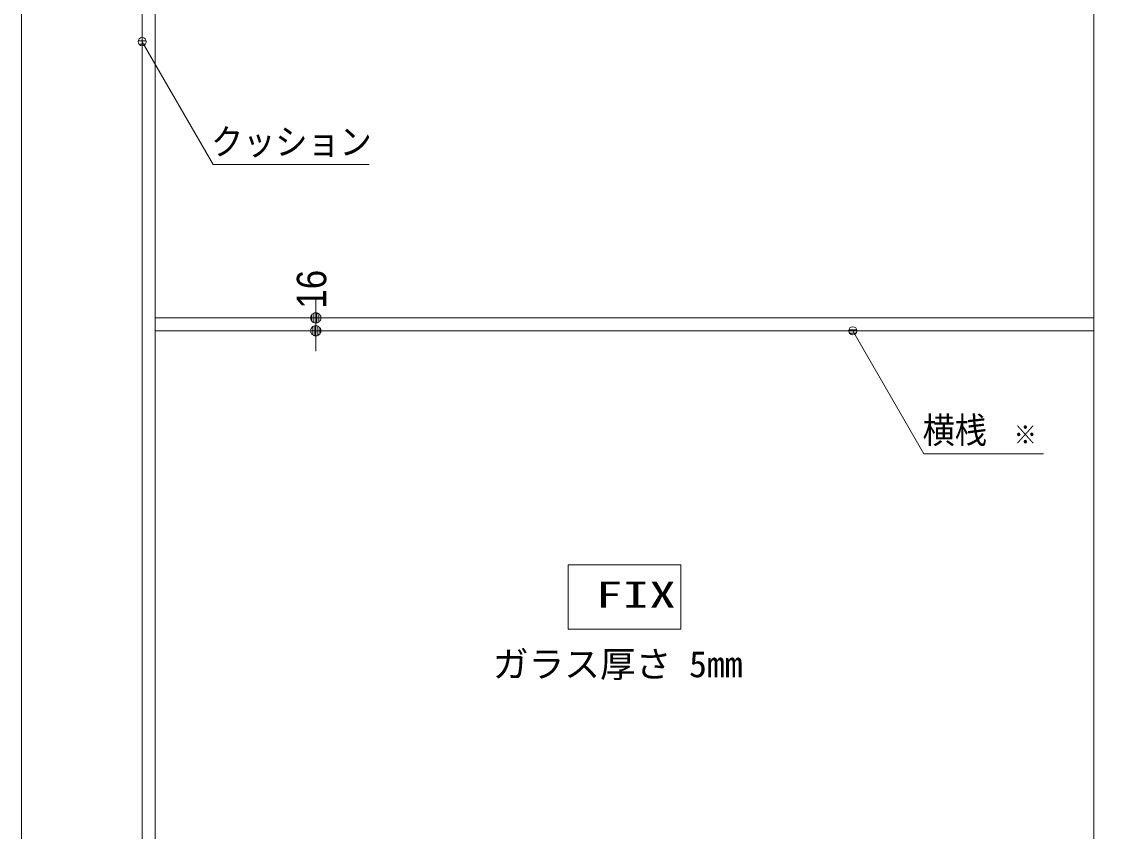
# Model space of a CAD drawing. Units: millimetres, scale not verified. Extents: x -6062 to 6062, y -3045 to 3045.
# Drawn here: x -5788 to -4446, y -1048 to -42 of the extents above; entities that cross this region are included whole.
import ezdxf
from ezdxf.enums import TextEntityAlignment as Align

# ---------------------------------------------------------------- set-up
doc = ezdxf.new("R2010")
doc.units = ezdxf.units.MM
doc.header["$LTSCALE"] = 20
for name, color, linetype, lineweight in [('0-0_1図面枠', 7, 'Continuous', 9), ('0-2_0', 7, 'Continuous', 9), ('0-3_2寸法-3', 7, 'Continuous', 9), ('0-4_3一般', 7, 'Continuous', 9), ('0-5_2寸法-2', 7, 'Continuous', 9)]:
    doc.layers.add(name, color=color, linetype=linetype, lineweight=lineweight)
doc.styles.add('ＭＳ ゴシック', font='')
doc.styles.add('ＭＳ Ｐゴシック', font='')
doc.styles.get('ＭＳ ゴシック').set_extended_font_data('MS Gothic')
doc.styles.get('ＭＳ Ｐゴシック').set_extended_font_data('MS PGothic')

# ---------------------------------------------------------------- blocks, each defined once
blk = doc.blocks.new('グループ-156')
at = {"layer": '0-4_3一般'}
for p, q in [((-77000, -39000), (-77000, 7840)), ((-76680, -39000), (-76680, 7840)), ((-53320, 7840), (-53320, -39000)), ((-53320, -38740), (-53320, 7050)), ((-53320, -8200), (-76680, -8200)), ((-53320, -8520), (-76680, -8520))]:
    blk.add_line(p, q, dxfattribs=at)
blk = doc.blocks.new('グループ-157')
at = {"layer": '0-4_3一般'}
blk.add_line((-77000, 8000), (-77000, -39000), dxfattribs=at)
blk = doc.blocks.new('グループ-158')
at = {"layer": '0-4_3一般'}
for name in ['グループ-157', 'グループ-156']:
    blk.add_blockref(name, (0, 0), dxfattribs=at)
blk = doc.blocks.new('_Dot')
at = {"layer": '0-2_0'}
for p, q in [((-10, 0), (-20, 0)), ((9.78, 2), (-9.78, 2)), ((7.99, 6), (-7.99, 6)), ((9.16, -3.98), (-9.16, -3.98)), ((6, -7.98), (-6, -7.98))]:
    blk.add_line(p, q, dxfattribs=at)
for points in [[(10, 0), (9.92, 1.25), (9.69, 2.49), (9.3, 3.68), (8.76, 4.82), (8.09, 5.88), (7.29, 6.85), (6.37, 7.71), (5.36, 8.44), (4.26, 9.05), (3.09, 9.51), (1.87, 9.82), (0.63, 9.98), (-0.63, 9.98), (-1.87, 9.82), (-3.09, 9.51), (-4.26, 9.05), (-5.36, 8.44), (-6.37, 7.71), (-7.29, 6.85), (-8.09, 5.88), (-8.76, 4.82), (-9.3, 3.68), (-9.69, 2.49), (-9.92, 1.25), (-10, 0), (0, 0)], [(-10, 0), (-9.92, -1.25), (-9.69, -2.49), (-9.3, -3.68), (-8.76, -4.82), (-8.09, -5.88), (-7.29, -6.85), (-6.37, -7.71), (-5.36, -8.44), (-4.26, -9.05), (-3.09, -9.51), (-1.87, -9.82), (-0.63, -9.98), (0.63, -9.98), (1.87, -9.82), (3.09, -9.51), (4.26, -9.05), (5.36, -8.44), (6.37, -7.71), (7.29, -6.85), (8.09, -5.88), (8.76, -4.82), (9.3, -3.68), (9.69, -2.49), (9.92, -1.25), (10, 0), (0, 0)]]:
    blk.add_lwpolyline(points, close=True, dxfattribs=at)
blk = doc.blocks.new('グループ-169')
at = {"layer": '0-0_1図面枠'}
blk.add_lwpolyline([(-80000, 55400), (80000, 55400), (80000, -55400), (-80000, -55400)], close=True, dxfattribs=at)
blk = doc.blocks.new('図面枠')
at = {"layer": '0-0_1図面枠'}
blk.add_blockref('グループ-169', (0, 0), dxfattribs=at)

msp = doc.modelspace()

# ---------------------------------------------------------------- linework, layer by layer
at = {"layer": '0-3_2寸法-3'}
for p, q in [((-5632.61, -65.62), (-5642.39, -65.62)), ((-5637.33, -61.62), (-5637.67, -61.62)), ((-5637.33, -61.62), (-5637.67, -61.62)), ((-5633.5, -69.62), (-5641.5, -69.62)), ((-4748.61, -425.01), (-4758.39, -425.01)), ((-4749.5, -429.01), (-4757.5, -429.01)), ((-4753.33, -421.01), (-4753.67, -421.01)), ((-4753.33, -421.01), (-4753.67, -421.01))]:
    msp.add_line(p, q, dxfattribs=at)
for points in [[(-5355.18, -219.45), (-5549.26, -219.45), (-5637.5, -66.61)], [(-4516.16, -578.84), (-4665.26, -578.84), (-4753.5, -426)]]:
    msp.add_lwpolyline(points, dxfattribs=at)
msp.add_lwpolyline([(-4967.5, -797), (-5107.5, -797), (-5107.5, -717), (-4967.5, -717)], close=True, dxfattribs=at)
for centre in [(-5637.5, -66.61), (-5637.5, -66.61), (-4753.5, -426), (-4753.5, -426)]:
    msp.add_circle(centre, 5.01, dxfattribs=at)
at = {"layer": '0-5_2寸法-2'}
for p, q in [((-5421.5, -397.29), (-5421.5, -384.58)), ((-5421.5, -410), (-5421.5, -426)), ((-5401.5, -410), (-5401.3, -410)), ((-5401.5, -426), (-5401.3, -426)), ((-5421.5, -438.71), (-5421.5, -451.42))]:
    msp.add_line(p, q, dxfattribs=at)

# ---------------------------------------------------------------- block references
at = {"layer": '0-0_1図面枠', "xscale": 0.05, "yscale": 0.05}
msp.add_blockref('図面枠', (-1787.5, 0), dxfattribs=at)
at = {"layer": '0-4_3一般', "xscale": 0.05, "yscale": 0.05}
msp.add_blockref('グループ-158', (-1787.5, 0), dxfattribs=at)
at = {"layer": '0-5_2寸法-2', "xscale": 0.6356201, "yscale": 0.6356201}
for p, rotation in [((-5421.5, -410), 270), ((-5421.5, -426), 90)]:
    msp.add_blockref('_Dot', p, dxfattribs=dict(at, rotation=rotation))

# ---------------------------------------------------------------- texts
at = {"layer": '0-3_2寸法-3', "style": 'ＭＳ ゴシック'}
for s, height, width, p in [('クッション', 32.55, 0.9, (-5551.76, -217.05)), ('横桟', 32.55, 0.9, (-4666.61, -575.66)), ('※', 23.31, 0.9, (-4553.26, -573.88)), ('FIX', 32.55, 1.5, (-5073.25, -780.17))]:
    msp.add_text(s, height=height, dxfattribs=dict(at, width=width)).set_placement(p, align=Align.BOTTOM_LEFT)
msp.add_text('ガラス厚さ 5mm', height=32.55, dxfattribs=at).set_placement((-5201.29, -866.45), align=Align.BOTTOM_LEFT)
at = {"layer": '0-5_2寸法-2', "style": 'ＭＳ Ｐゴシック', "width": 0.9}
msp.add_text('16', height=36.66, rotation=90, dxfattribs=at).set_placement((-5397.53, -398.33), align=Align.BOTTOM_LEFT)

doc.saveas('drawing.dxf')
